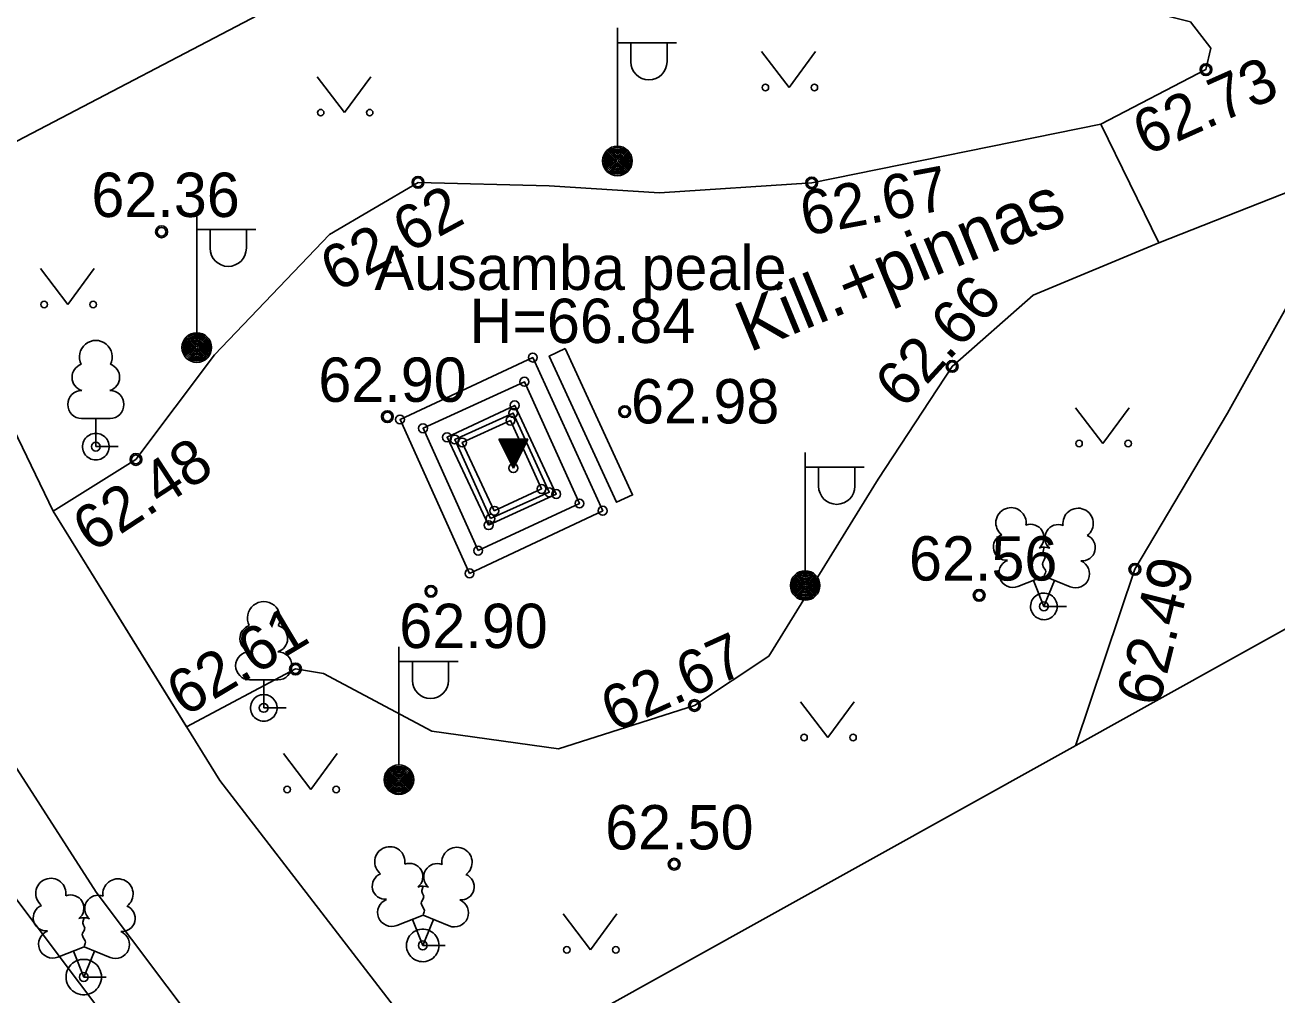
# Model space of a CAD drawing. Extents: x 635316 to 635588, y 6468321 to 6468780.
# Drawn here: x 635414.31 to 635435.48, y 6468659.77 to 6468676.18 of the extents above; entities that cross this region are included whole.
import ezdxf

# ---------------------------------------------------------------- set-up
doc = ezdxf.new("R2010")
doc.units = 0
for name, color, linetype in [('HALJASTUS', 7, 'Continuous'), ('HOONEDET', 7, 'Continuous'), ('KORGUS-EH2000', 7, 'Continuous'), ('MOOTMPUNKT', 7, 'Continuous'), ('MOOTPIIR', 7, 'Continuous'), ('POST', 7, 'Continuous'), ('PUU', 7, 'Continuous'), ('RAJATIS', 7, 'Continuous'), ('TEE', 7, 'Continuous')]:
    doc.layers.add(name, color=color, linetype=linetype)

msp = doc.modelspace()

# ---------------------------------------------------------------- linework, layer by layer
at = {"layer": 'HALJASTUS'}
for p, q in [((635426.765, 6468675.725), (635427.229, 6468675.119)), ((635427.229, 6468675.119), (635427.674, 6468675.725)), ((635419.244, 6468675.3), (635419.707, 6468674.693)), ((635419.707, 6468674.693), (635420.153, 6468675.3)), ((635414.566, 6468672.055), (635415.029, 6468671.449)), ((635415.029, 6468671.449), (635415.475, 6468672.055)), ((635432.071, 6468669.702), (635432.535, 6468669.095)), ((635432.535, 6468669.095), (635432.98, 6468669.702)), ((635427.42, 6468664.729), (635427.883, 6468664.122)), ((635427.883, 6468664.122), (635428.329, 6468664.729)), ((635418.675, 6468663.851), (635419.139, 6468663.244)), ((635419.139, 6468663.244), (635419.584, 6468663.851)), ((635423.407, 6468661.138), (635423.87, 6468660.532)), ((635423.87, 6468660.532), (635424.316, 6468661.138))]:
    msp.add_line(p, q, dxfattribs=at)
for centre in [(635426.828, 6468675.119), (635427.657, 6468675.119), (635419.306, 6468674.693), (635420.135, 6468674.693), (635414.628, 6468671.449), (635415.457, 6468671.449), (635432.134, 6468669.095), (635432.963, 6468669.095), (635427.482, 6468664.122), (635428.311, 6468664.122), (635418.738, 6468663.244), (635419.567, 6468663.244), (635423.469, 6468660.532), (635424.298, 6468660.532)]:
    msp.add_circle(centre, 0.055, dxfattribs=at)
at = {"layer": 'HOONEDET'}
for p, q in [((635422.565, 6468668.68), (635422.319, 6468669.167)), ((635422.811, 6468669.167), (635422.319, 6468669.167)), ((635422.327, 6468669.15), (635422.671, 6468668.889)), ((635422.346, 6468669.167), (635422.682, 6468668.911)), ((635422.353, 6468669.099), (635422.659, 6468668.866)), ((635422.379, 6468669.048), (635422.648, 6468668.843)), ((635422.388, 6468669.167), (635422.694, 6468668.934)), ((635422.405, 6468668.997), (635422.636, 6468668.821)), ((635422.429, 6468669.167), (635422.705, 6468668.957)), ((635422.47, 6468669.167), (635422.717, 6468668.979)), ((635422.511, 6468669.167), (635422.728, 6468669.002)), ((635422.553, 6468669.167), (635422.739, 6468669.025)), ((635422.565, 6468668.68), (635422.811, 6468669.167)), ((635422.594, 6468669.167), (635422.751, 6468669.047)), ((635422.635, 6468669.167), (635422.762, 6468669.07)), ((635422.676, 6468669.167), (635422.774, 6468669.093)), ((635422.718, 6468669.167), (635422.785, 6468669.115)), ((635422.759, 6468669.167), (635422.797, 6468669.138)), ((635422.8, 6468669.167), (635422.808, 6468669.161)), ((635422.43, 6468668.946), (635422.625, 6468668.798)), ((635422.456, 6468668.895), (635422.613, 6468668.775)), ((635422.482, 6468668.843), (635422.602, 6468668.753)), ((635422.508, 6468668.792), (635422.59, 6468668.73)), ((635422.534, 6468668.741), (635422.579, 6468668.707)), ((635422.56, 6468668.69), (635422.567, 6468668.684))]:
    msp.add_line(p, q, dxfattribs=at)
at = {"layer": 'KORGUS-EH2000'}
for centre in [(635434.28, 6468675.421), (635420.953, 6468673.514), (635427.612, 6468673.504), (635416.615, 6468672.678), (635429.988, 6468670.401), (635420.435, 6468669.551), (635424.449, 6468669.636), (635416.181, 6468668.827), (635433.078, 6468666.968), (635421.171, 6468666.597), (635430.444, 6468666.528), (635418.881, 6468665.283), (635425.629, 6468664.665), (635425.286, 6468661.98)]:
    msp.add_circle(centre, 0.1, dxfattribs=at)
at = {"layer": 'MOOTMPUNKT'}
for centre in [(635434.28, 6468675.421), (635424.325, 6468673.876), (635420.953, 6468673.514), (635427.612, 6468673.504), (635416.615, 6468672.678), (635417.21, 6468670.719), (635422.894, 6468670.55), (635429.988, 6468670.401), (635422.752, 6468670.141), (635420.435, 6468669.551), (635422.562, 6468669.611), (635422.588, 6468669.741), (635424.449, 6468669.636), (635420.648, 6468669.502), (635421.037, 6468669.353), (635422.516, 6468669.484), (635421.443, 6468669.201), (635421.574, 6468669.165), (635415.503, 6468669.043), (635421.7, 6468669.114), (635416.181, 6468668.827), (635422.565, 6468668.68), (635423.042, 6468668.327), (635423.171, 6468668.271), (635423.29, 6468668.241), (635423.683, 6468668.081), (635422.243, 6468667.958), (635424.077, 6468667.959), (635422.147, 6468667.714), (635422.178, 6468667.825), (635421.97, 6468667.284), (635421.824, 6468666.899), (635433.078, 6468666.968), (635421.171, 6468666.597), (635427.501, 6468666.694), (635430.444, 6468666.528), (635431.539, 6468666.341), (635418.881, 6468665.283), (635418.343, 6468664.624), (635425.629, 6468664.665), (635420.63, 6468663.409), (635425.286, 6468661.98), (635421.033, 6468660.606), (635415.299, 6468660.071)]:
    msp.add_circle(centre, 0.075, dxfattribs=at)
at = {"layer": 'MOOTPIIR'}
msp.add_lwpolyline([(635419.08, 6468656.761), (635436.458, 6468666.421), (635452.262, 6468675.675), (635474.949, 6468686.805), (635478.388, 6468684.084), (635487.151, 6468683.737), (635489.18, 6468689.69), (635491.499, 6468698.414), (635490.607, 6468709.239), (635484.607, 6468706.716), (635480.984, 6468702.415), (635474.057, 6468701.808), (635446.433, 6468686.272), (635438.544, 6468684.365), (635426.319, 6468682.734), (635425.375, 6468681.693), (635424.177, 6468679.448), (635408.49, 6468671.244), (635413.037, 6468662.874), (635418.126, 6468656.108), (635419.08, 6468656.761)], dxfattribs=at)
at = {"layer": 'POST'}
for p, q in [((635424.325, 6468674.126), (635424.325, 6468676.126)), ((635424.325, 6468675.876), (635425.325, 6468675.876)), ((635424.552, 6468675.555), (635424.552, 6468675.876)), ((635425.164, 6468675.555), (635425.164, 6468675.876)), ((635424.325, 6468673.876), (635424.325, 6468673.876)), ((635417.21, 6468670.969), (635417.21, 6468672.969)), ((635417.21, 6468672.719), (635418.21, 6468672.719)), ((635417.437, 6468672.398), (635417.437, 6468672.719)), ((635418.049, 6468672.398), (635418.049, 6468672.719)), ((635417.21, 6468670.719), (635417.21, 6468670.719)), ((635427.501, 6468666.944), (635427.501, 6468668.944)), ((635427.501, 6468668.694), (635428.501, 6468668.694)), ((635427.728, 6468668.373), (635427.728, 6468668.694)), ((635428.34, 6468668.373), (635428.34, 6468668.694)), ((635427.501, 6468666.694), (635427.501, 6468666.694)), ((635420.63, 6468663.659), (635420.63, 6468665.659)), ((635420.63, 6468665.409), (635421.63, 6468665.409)), ((635420.857, 6468665.088), (635420.857, 6468665.409)), ((635421.469, 6468665.088), (635421.469, 6468665.409)), ((635420.63, 6468663.409), (635420.63, 6468663.409))]:
    msp.add_line(p, q, dxfattribs=at)
for centre, radius in [((635424.325, 6468673.876), 0.25), ((635424.325, 6468673.876), 0.225), ((635424.325, 6468673.876), 0.2), ((635424.325, 6468673.876), 0.175), ((635424.325, 6468673.876), 0.15), ((635424.325, 6468673.876), 0.125), ((635424.325, 6468673.876), 0.1), ((635424.325, 6468673.876), 0.075), ((635424.325, 6468673.876), 0.05), ((635424.325, 6468673.876), 0.025), ((635417.21, 6468670.719), 0.25), ((635417.21, 6468670.719), 0.225), ((635417.21, 6468670.719), 0.2), ((635417.21, 6468670.719), 0.175), ((635417.21, 6468670.719), 0.15), ((635417.21, 6468670.719), 0.125), ((635417.21, 6468670.719), 0.1), ((635417.21, 6468670.719), 0.075), ((635417.21, 6468670.719), 0.05), ((635417.21, 6468670.719), 0.025), ((635427.501, 6468666.694), 0.25), ((635427.501, 6468666.694), 0.225), ((635427.501, 6468666.694), 0.2), ((635427.501, 6468666.694), 0.175), ((635427.501, 6468666.694), 0.15), ((635427.501, 6468666.694), 0.125), ((635427.501, 6468666.694), 0.1), ((635427.501, 6468666.694), 0.075), ((635427.501, 6468666.694), 0.05), ((635427.501, 6468666.694), 0.025), ((635420.63, 6468663.409), 0.25), ((635420.63, 6468663.409), 0.225), ((635420.63, 6468663.409), 0.2), ((635420.63, 6468663.409), 0.175), ((635420.63, 6468663.409), 0.15), ((635420.63, 6468663.409), 0.125), ((635420.63, 6468663.409), 0.1), ((635420.63, 6468663.409), 0.075), ((635420.63, 6468663.409), 0.05), ((635420.63, 6468663.409), 0.025)]:
    msp.add_circle(centre, radius, dxfattribs=at)
for centre in [(635424.858, 6468675.555), (635417.743, 6468672.398), (635428.034, 6468668.373), (635421.163, 6468665.088)]:
    msp.add_arc(centre, 0.306, 180, 0, dxfattribs=at)
at = {"layer": 'PUU'}
for p, q in [((635415.743, 6468669.518), (635415.263, 6468669.518)), ((635415.503, 6468669.043), (635415.503, 6468669.518)), ((635415.883, 6468669.043), (635415.503, 6468669.043)), ((635431.099, 6468666.676), (635431.544, 6468666.851)), ((635431.539, 6468666.341), (635431.364, 6468666.781)), ((635431.539, 6468666.341), (635431.719, 6468666.781)), ((635431.544, 6468666.851), (635431.984, 6468666.671)), ((635431.919, 6468666.341), (635431.539, 6468666.341)), ((635418.583, 6468665.099), (635418.103, 6468665.099)), ((635418.343, 6468664.624), (635418.343, 6468665.099)), ((635418.723, 6468664.624), (635418.343, 6468664.624)), ((635420.593, 6468660.941), (635421.038, 6468661.116)), ((635421.033, 6468660.606), (635420.858, 6468661.046)), ((635421.033, 6468660.606), (635421.213, 6468661.046)), ((635421.038, 6468661.116), (635421.478, 6468660.936)), ((635414.859, 6468660.406), (635415.304, 6468660.581)), ((635415.304, 6468660.581), (635415.744, 6468660.401)), ((635421.413, 6468660.606), (635421.033, 6468660.606)), ((635415.299, 6468660.071), (635415.124, 6468660.511)), ((635415.299, 6468660.071), (635415.479, 6468660.511)), ((635415.679, 6468660.071), (635415.299, 6468660.071))]:
    msp.add_line(p, q, dxfattribs=at)
for points in [[(635415.503, 6468668.818), (635415.531, 6468668.82), (635415.559, 6468668.825), (635415.586, 6468668.834), (635415.611, 6468668.846), (635415.635, 6468668.861), (635415.657, 6468668.879), (635415.676, 6468668.9), (635415.693, 6468668.922), (635415.707, 6468668.947), (635415.717, 6468668.973), (635415.724, 6468669.001), (635415.728, 6468669.029), (635415.728, 6468669.057), (635415.724, 6468669.085), (635415.717, 6468669.113), (635415.707, 6468669.139), (635415.693, 6468669.164), (635415.676, 6468669.186), (635415.657, 6468669.207), (635415.635, 6468669.225), (635415.611, 6468669.24), (635415.586, 6468669.252), (635415.559, 6468669.261), (635415.531, 6468669.266), (635415.503, 6468669.268), (635415.475, 6468669.266), (635415.447, 6468669.261), (635415.42, 6468669.252), (635415.395, 6468669.24), (635415.371, 6468669.225), (635415.349, 6468669.207), (635415.33, 6468669.186), (635415.313, 6468669.164), (635415.299, 6468669.139), (635415.289, 6468669.113), (635415.282, 6468669.085), (635415.278, 6468669.057), (635415.278, 6468669.029), (635415.282, 6468669.001), (635415.289, 6468668.973), (635415.299, 6468668.947), (635415.313, 6468668.922), (635415.33, 6468668.9), (635415.349, 6468668.879), (635415.371, 6468668.861), (635415.395, 6468668.846), (635415.42, 6468668.834), (635415.447, 6468668.825), (635415.475, 6468668.82)], [(635431.701, 6468666.185), (635431.719, 6468666.206), (635431.735, 6468666.23), (635431.747, 6468666.255), (635431.756, 6468666.282), (635431.762, 6468666.31), (635431.764, 6468666.338), (635431.763, 6468666.366), (635431.758, 6468666.394), (635431.749, 6468666.421), (635431.738, 6468666.447), (635431.723, 6468666.471), (635431.705, 6468666.493), (635431.685, 6468666.512), (635431.662, 6468666.529), (635431.638, 6468666.543), (635431.611, 6468666.554), (635431.584, 6468666.561), (635431.556, 6468666.565), (635431.528, 6468666.566), (635431.5, 6468666.563), (635431.472, 6468666.556), (635431.446, 6468666.546), (635431.421, 6468666.533), (635431.398, 6468666.516), (635431.377, 6468666.497), (635431.359, 6468666.476), (635431.343, 6468666.452), (635431.331, 6468666.427), (635431.322, 6468666.4), (635431.316, 6468666.372), (635431.314, 6468666.344), (635431.315, 6468666.316), (635431.32, 6468666.288), (635431.329, 6468666.261), (635431.34, 6468666.235), (635431.355, 6468666.211), (635431.373, 6468666.189), (635431.393, 6468666.17), (635431.416, 6468666.153), (635431.44, 6468666.139), (635431.467, 6468666.128), (635431.494, 6468666.121), (635431.522, 6468666.117), (635431.55, 6468666.116), (635431.578, 6468666.119), (635431.606, 6468666.126), (635431.632, 6468666.136), (635431.657, 6468666.149), (635431.68, 6468666.166)], [(635418.497, 6468664.46), (635418.517, 6468664.481), (635418.533, 6468664.504), (635418.547, 6468664.529), (635418.557, 6468664.555), (635418.564, 6468664.582), (635418.568, 6468664.61), (635418.568, 6468664.639), (635418.564, 6468664.667), (635418.557, 6468664.694), (635418.546, 6468664.72), (635418.533, 6468664.745), (635418.516, 6468664.768), (635418.497, 6468664.788), (635418.475, 6468664.806), (635418.451, 6468664.821), (635418.425, 6468664.833), (635418.399, 6468664.842), (635418.371, 6468664.847), (635418.343, 6468664.849), (635418.314, 6468664.847), (635418.287, 6468664.842), (635418.26, 6468664.833), (635418.234, 6468664.821), (635418.21, 6468664.806), (635418.189, 6468664.788), (635418.169, 6468664.767), (635418.153, 6468664.744), (635418.139, 6468664.719), (635418.129, 6468664.693), (635418.122, 6468664.666), (635418.118, 6468664.638), (635418.118, 6468664.609), (635418.122, 6468664.581), (635418.129, 6468664.554), (635418.14, 6468664.528), (635418.153, 6468664.503), (635418.17, 6468664.48), (635418.189, 6468664.46), (635418.211, 6468664.442), (635418.235, 6468664.427), (635418.261, 6468664.415), (635418.287, 6468664.406), (635418.315, 6468664.401), (635418.343, 6468664.399), (635418.372, 6468664.401), (635418.399, 6468664.406), (635418.426, 6468664.415), (635418.452, 6468664.427), (635418.476, 6468664.442)], [(635420.884, 6468660.375), (635420.914, 6468660.358), (635420.947, 6468660.345), (635420.98, 6468660.336), (635421.014, 6468660.332), (635421.049, 6468660.331), (635421.083, 6468660.336), (635421.116, 6468660.344), (635421.149, 6468660.357), (635421.179, 6468660.373), (635421.207, 6468660.393), (635421.232, 6468660.417), (635421.255, 6468660.443), (635421.273, 6468660.472), (635421.288, 6468660.503), (635421.299, 6468660.536), (635421.306, 6468660.57), (635421.308, 6468660.604), (635421.306, 6468660.639), (635421.3, 6468660.673), (635421.289, 6468660.706), (635421.275, 6468660.737), (635421.256, 6468660.766), (635421.235, 6468660.793), (635421.21, 6468660.817), (635421.182, 6468660.837), (635421.152, 6468660.854), (635421.119, 6468660.867), (635421.086, 6468660.876), (635421.052, 6468660.88), (635421.017, 6468660.881), (635420.983, 6468660.876), (635420.95, 6468660.868), (635420.917, 6468660.855), (635420.887, 6468660.839), (635420.859, 6468660.819), (635420.834, 6468660.795), (635420.811, 6468660.769), (635420.793, 6468660.74), (635420.778, 6468660.709), (635420.767, 6468660.676), (635420.76, 6468660.642), (635420.758, 6468660.608), (635420.76, 6468660.573), (635420.766, 6468660.539), (635420.777, 6468660.506), (635420.791, 6468660.475), (635420.81, 6468660.446), (635420.831, 6468660.419), (635420.856, 6468660.395)], [(635415.242, 6468659.776), (635415.28, 6468659.772), (635415.317, 6468659.772), (635415.355, 6468659.776), (635415.391, 6468659.785), (635415.426, 6468659.799), (635415.459, 6468659.817), (635415.49, 6468659.839), (635415.517, 6468659.865), (635415.541, 6468659.894), (635415.562, 6468659.926), (635415.578, 6468659.96), (635415.589, 6468659.996), (635415.597, 6468660.033), (635415.599, 6468660.07), (635415.597, 6468660.108), (635415.59, 6468660.145), (635415.578, 6468660.181), (635415.562, 6468660.215), (635415.542, 6468660.247), (635415.518, 6468660.276), (635415.491, 6468660.302), (635415.46, 6468660.324), (635415.427, 6468660.342), (635415.392, 6468660.356), (635415.356, 6468660.366), (635415.318, 6468660.37), (635415.281, 6468660.37), (635415.243, 6468660.366), (635415.207, 6468660.357), (635415.172, 6468660.343), (635415.139, 6468660.325), (635415.108, 6468660.303), (635415.081, 6468660.277), (635415.057, 6468660.248), (635415.036, 6468660.216), (635415.02, 6468660.182), (635415.009, 6468660.146), (635415.001, 6468660.109), (635414.999, 6468660.072), (635415.001, 6468660.034), (635415.008, 6468659.997), (635415.02, 6468659.961), (635415.036, 6468659.927), (635415.056, 6468659.895), (635415.08, 6468659.866), (635415.107, 6468659.84), (635415.138, 6468659.818), (635415.171, 6468659.8), (635415.206, 6468659.786)]]:
    msp.add_lwpolyline(points, close=True, dxfattribs=at)
for points in [[(635431.544, 6468667.346), (635431.524, 6468667.271), (635431.524, 6468667.251), (635431.534, 6468667.221), (635431.554, 6468667.186), (635431.559, 6468667.166), (635431.544, 6468667.131), (635431.519, 6468667.081), (635431.514, 6468667.056), (635431.519, 6468667.041), (635431.529, 6468667.011), (635431.564, 6468666.951), (635431.569, 6468666.931), (635431.564, 6468666.911), (635431.549, 6468666.876), (635431.544, 6468666.851)], [(635421.038, 6468661.611), (635421.018, 6468661.536), (635421.018, 6468661.516), (635421.028, 6468661.486), (635421.048, 6468661.451), (635421.053, 6468661.431), (635421.038, 6468661.396), (635421.013, 6468661.346), (635421.008, 6468661.321), (635421.013, 6468661.306), (635421.023, 6468661.276), (635421.058, 6468661.216), (635421.063, 6468661.196), (635421.058, 6468661.176), (635421.043, 6468661.141), (635421.038, 6468661.116)], [(635415.304, 6468661.076), (635415.284, 6468661.001), (635415.284, 6468660.981), (635415.294, 6468660.951), (635415.314, 6468660.916), (635415.319, 6468660.896), (635415.304, 6468660.861), (635415.279, 6468660.811), (635415.274, 6468660.786), (635415.279, 6468660.771), (635415.289, 6468660.741), (635415.324, 6468660.681), (635415.329, 6468660.661), (635415.324, 6468660.641), (635415.309, 6468660.606), (635415.304, 6468660.581)]]:
    msp.add_lwpolyline(points, dxfattribs=at)
for centre, radius, start, end in [((635415.503, 6468670.563), 0.277, 332.5799, 207.4201), ((635415.333, 6468670.216), 0.233, 109.0217, 253.1415), ((635415.673, 6468670.216), 0.233, 286.8508, 70.9859), ((635415.266, 6468669.755), 0.238, 90.0016, 269.3953), ((635415.74, 6468669.755), 0.238, 270.6047, 89.9984), ((635430.982, 6468667.755), 0.256, 111.5027, 232.5173), ((635430.982, 6468667.755), 0.256, 350.4856, 111.5002), ((635432.118, 6468667.746), 0.256, 67.6168, 188.6314), ((635432.118, 6468667.746), 0.256, 306.5997, 67.6143), ((635431.317, 6468667.505), 0.224, 308.5041, 111.5725), ((635431.78, 6468667.5), 0.225, 67.7016, 230.5126), ((635430.908, 6468667.344), 0.224, 111.4304, 274.4987), ((635432.185, 6468667.334), 0.224, 264.6183, 67.6866), ((635431.543, 6468667.108), 0.237, 66.7655, 111.5015), ((635431.013, 6468666.899), 0.237, 111.5014, 291.5004), ((635432.074, 6468666.891), 0.237, 247.6166, 67.6155), ((635418.343, 6468666.144), 0.277, 332.5799, 207.4201), ((635418.173, 6468665.797), 0.233, 109.0217, 253.1415), ((635418.513, 6468665.797), 0.233, 286.8508, 70.9859), ((635418.106, 6468665.336), 0.238, 90.0016, 269.3953), ((635418.58, 6468665.336), 0.238, 270.6047, 89.9984), ((635420.476, 6468662.02), 0.256, 111.5027, 232.5173), ((635420.476, 6468662.02), 0.256, 350.4856, 111.5002), ((635421.612, 6468662.011), 0.256, 67.6168, 188.6314), ((635421.612, 6468662.011), 0.256, 306.5997, 67.6143), ((635420.402, 6468661.609), 0.224, 111.4304, 274.4987), ((635420.811, 6468661.77), 0.224, 308.5041, 111.5725), ((635421.274, 6468661.765), 0.225, 67.7016, 230.5126), ((635421.679, 6468661.599), 0.224, 264.6183, 67.6866), ((635414.742, 6468661.485), 0.256, 111.5027, 232.5173), ((635414.742, 6468661.485), 0.256, 350.4856, 111.5002), ((635415.878, 6468661.476), 0.256, 67.6168, 188.6314), ((635415.878, 6468661.476), 0.256, 306.5997, 67.6143), ((635421.037, 6468661.373), 0.237, 66.7655, 111.5015), ((635415.077, 6468661.235), 0.224, 308.5041, 111.5725), ((635415.54, 6468661.23), 0.225, 67.7016, 230.5126), ((635420.507, 6468661.164), 0.237, 111.5014, 291.5004), ((635421.568, 6468661.156), 0.237, 247.6166, 67.6155), ((635414.668, 6468661.074), 0.224, 111.4304, 274.4987), ((635415.945, 6468661.064), 0.224, 264.6183, 67.6866), ((635415.303, 6468660.838), 0.237, 66.7655, 111.5015), ((635414.773, 6468660.629), 0.237, 111.5014, 291.5004), ((635415.834, 6468660.621), 0.237, 247.6166, 67.6155)]:
    msp.add_arc(centre, radius, start, end, dxfattribs=at)
at = {"layer": 'RAJATIS'}
for points in [[(635421.824, 6468666.899), (635420.648, 6468669.502), (635422.894, 6468670.55), (635424.077, 6468667.959), (635421.824, 6468666.899)], [(635421.97, 6468667.284), (635421.037, 6468669.353), (635422.752, 6468670.141), (635423.683, 6468668.081), (635421.97, 6468667.284)], [(635422.147, 6468667.714), (635421.443, 6468669.201), (635422.588, 6468669.741), (635423.29, 6468668.241), (635422.147, 6468667.714)], [(635422.178, 6468667.825), (635421.574, 6468669.165), (635422.562, 6468669.611), (635423.171, 6468668.271), (635422.178, 6468667.825)], [(635422.243, 6468667.958), (635421.7, 6468669.114), (635422.516, 6468669.484), (635423.042, 6468668.327), (635422.243, 6468667.958)]]:
    msp.add_lwpolyline(points, dxfattribs=at)
at = {"layer": 'TEE'}
for points in [[(635432.074, 6468663.984), (635433.078, 6468666.968), (635434.646, 6468669.607), (635436.244, 6468672.484), (635436.943, 6468673.496), (635436.701, 6468673.757), (635433.482, 6468672.491), (635432.502, 6468674.499), (635434.28, 6468675.421), (635434.361, 6468675.784), (635434.016, 6468676.227), (635432.175, 6468676.7), (635428.406, 6468677.785), (635424.177, 6468679.448)], [(635432.502, 6468674.499), (635427.612, 6468673.504), (635425.037, 6468673.334), (635423.17, 6468673.457), (635420.953, 6468673.514), (635419.454, 6468672.633), (635417.508, 6468670.597), (635416.181, 6468668.827), (635414.78, 6468667.953), (635417.038, 6468664.305), (635418.881, 6468665.283), (635419.352, 6468665.206), (635421.187, 6468664.229), (635423.331, 6468663.933), (635425.629, 6468664.665), (635426.884, 6468665.497), (635428.734, 6468668.494), (635429.988, 6468670.401), (635431.357, 6468671.605), (635433.482, 6468672.491), (635432.502, 6468674.499)], [(635421.581, 6468658.232), (635417.601, 6468663.396), (635414.78, 6468667.953), (635412.242, 6468673.206)], [(635409.446, 6468671.744), (635412.184, 6468666.676), (635415.509, 6468661.504), (635419.08, 6468656.761)], [(635423.444, 6468670.702), (635424.583, 6468668.228), (635424.31, 6468668.102), (635423.171, 6468670.576), (635423.444, 6468670.702)]]:
    msp.add_lwpolyline(points, dxfattribs=at)

# ---------------------------------------------------------------- texts
at = {"layer": 'KORGUS-EH2000'}
for s, rotation, p in [('62.73', 24.032, (635433.267, 6468673.958)), ('62.67', 10.5722, (635427.497, 6468672.605)), ('62.62', 28.4306, (635419.574, 6468671.646)), ('62.66', 47.5753, (635429.171, 6468669.657)), ('62.48', 33.1692, (635415.439, 6468667.239)), ('62.49', 75.9951, (635433.481, 6468664.619)), ('62.61', 30.8446, (635417.001, 6468664.462)), ('62.67', 24.3712, (635424.271, 6468664.206))]:
    msp.add_text(s, height=0.75, rotation=rotation, dxfattribs=at).set_placement(p)
for s, p in [('62.36', (635415.428, 6468672.928)), ('Ausamba peale', (635420.217, 6468671.694)), ('H=66.84', (635421.823, 6468670.796)), ('62.90', (635419.267, 6468669.801)), ('62.98', (635424.555, 6468669.436)), ('62.56', (635429.257, 6468666.778)), ('62.90', (635420.636, 6468665.636)), ('62.50', (635424.118, 6468662.23))]:
    msp.add_text(s, height=0.75, dxfattribs=at).set_placement(p)
at = {"layer": 'TEE'}
msp.add_text('Kill.+pinnas', height=0.85, rotation=22.3555, dxfattribs=at).set_placement((635426.556, 6468670.633))

doc.saveas('drawing.dxf')
